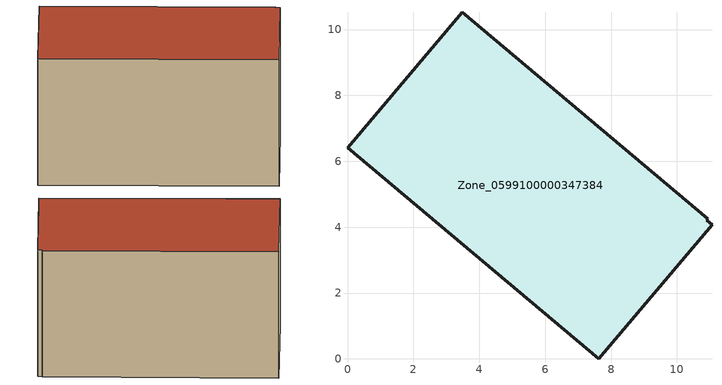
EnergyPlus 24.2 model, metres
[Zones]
Zone_0599100000347384
 floor ground (C_G): 10.94,4.25 10.91,4.21 11.07,4.08 7.63,0 0,6.4 3.49,10.53 z0.22
 wall outside (C_F): 10.94,4.25 3.49,10.53 0,6.4 7.63,0 11.07,4.08 10.91,4.21 10.94,4.25 z0.22:5.91
 roof outside (C_R): 10.91,4.21 10.94,4.25 3.49,10.53 0,6.4 7.63,0 11.07,4.08 z5.91
[BUILDING]
Pand.0599100000347384: North Axis=0; Terrain=City; Loads Convergence Tolerance Value=0.04; Temperature Convergence Tolerance Value=0.4; Solar Distribution=FullExterior; Maximum Number of Warmup Days=25; Minimum Number of Warmup Days=1
[Site:Location]
Rotterdam.The.Hague.AP_ZH_NLD Design_Conditions: Latitude=51.96; Longitude=4.45; Time Zone=1; Elevation=-4.5
[SITE:GROUNDTEMPERATURE:BUILDINGSURFACE]
18, 18, 18, 18, 18, 18, 18, 18, 18, 18, 18, 18
[MATERIAL] Thermal Absorptance=0.9; Solar Absorptance=0.7; Visible Absorptance=0.7
Name | Roughness | Thickness | Conductivity | Density | Specific Heat
G.TI.1992-2005 | MediumSmooth | 0.15 | 0.06 | 540 | 1210
F.TI.1992-2005 | Rough | 0.3 | 0.12 | 1920 | 840
R.TI.1992-2005 | MediumRough | 0.2 | 0.08 | 1500 | 1000
[CONSTRUCTION]
C_G: G.TI.1992-2005
C_F: F.TI.1992-2005
C_R: R.TI.1992-2005
[ZONE]
Zone_0599100000347384: Type=1; Multiplier=1; Ceiling Height=Autocalculate; Volume=Autocalculate; Floor Area=autocalculate; Part of Total Floor Area=Yes
[ZONEINFILTRATION:DESIGNFLOWRATE]
Infil_Zone_0599100000347384: Zone or ZoneList or Space or SpaceList=Zone_0599100000347384; Schedule=AlwaysOn; Design Flow Rate Calculation Method=Flow/Area; Flow Rate per Floor Area=0.0015; Constant Term Coefficient=1; Temperature Term Coefficient=0; Velocity Term Coefficient=0; Velocity Squared Term Coefficient=0
[HVACTEMPLATE:ZONE:IDEALLOADSAIRSYSTEM]
Zone_0599100000347384: Maximum Heating Supply Air Temperature=50; Minimum Cooling Supply Air Temperature=13; Maximum Heating Supply Air Humidity Ratio=0.0156; Minimum Cooling Supply Air Humidity Ratio=0.0077; Heating Limit=NoLimit; Cooling Limit=NoLimit; Dehumidification Control Type=ConstantSensibleHeatRatio; Cooling Sensible Heat Ratio=0.7; Dehumidification Setpoint=60; Humidification Control Type=None; Humidification Setpoint=30; Outdoor Air Method=None; Outdoor Air Flow Rate per Person=0.00944; Outdoor Air Flow Rate per Zone Floor Area=0; Outdoor Air Flow Rate per Zone=0; Demand Controlled Ventilation Type=None; Outdoor Air Economizer Type=NoEconomizer; Heat Recovery Type=None; Sensible Heat Recovery Effectiveness=0.7; Latent Heat Recovery Effectiveness=0.65
[ZONECONTROL:THERMOSTAT]
ThermostatControl_Zone_0599100000347384: Zone or ZoneList=Zone_0599100000347384; Control Type Schedule=DualSetpointControlType; Control 1=Thermostat_Zone_0599100000347384; Temperature Difference Between Cutout And Setpoint=0
[THERMOSTATSETPOINT:DUALSETPOINT]
Thermostat_Zone_0599100000347384: Heating Setpoint Temperature Schedule=HeatingSetpoint_Zone_0599100000347384; Cooling Setpoint Temperature Schedule=CoolingSetpoint_Zone_0599100000347384
[SCHEDULE:COMPACT]
HeatingSetpoint_Zone_0599100000347384: Through: 12/31, For: AllDays, Until: 24:00, 21
CoolingSetpoint_Zone_0599100000347384: Through: 12/31, For: AllDays, Until: 24:00, 24
DualSetpointControlType: Through: 12/31, For: AllDays, Until: 24:00, 4
AlwaysOn: Through: 12/31, For: AllDays, Until: 24:00, 1
